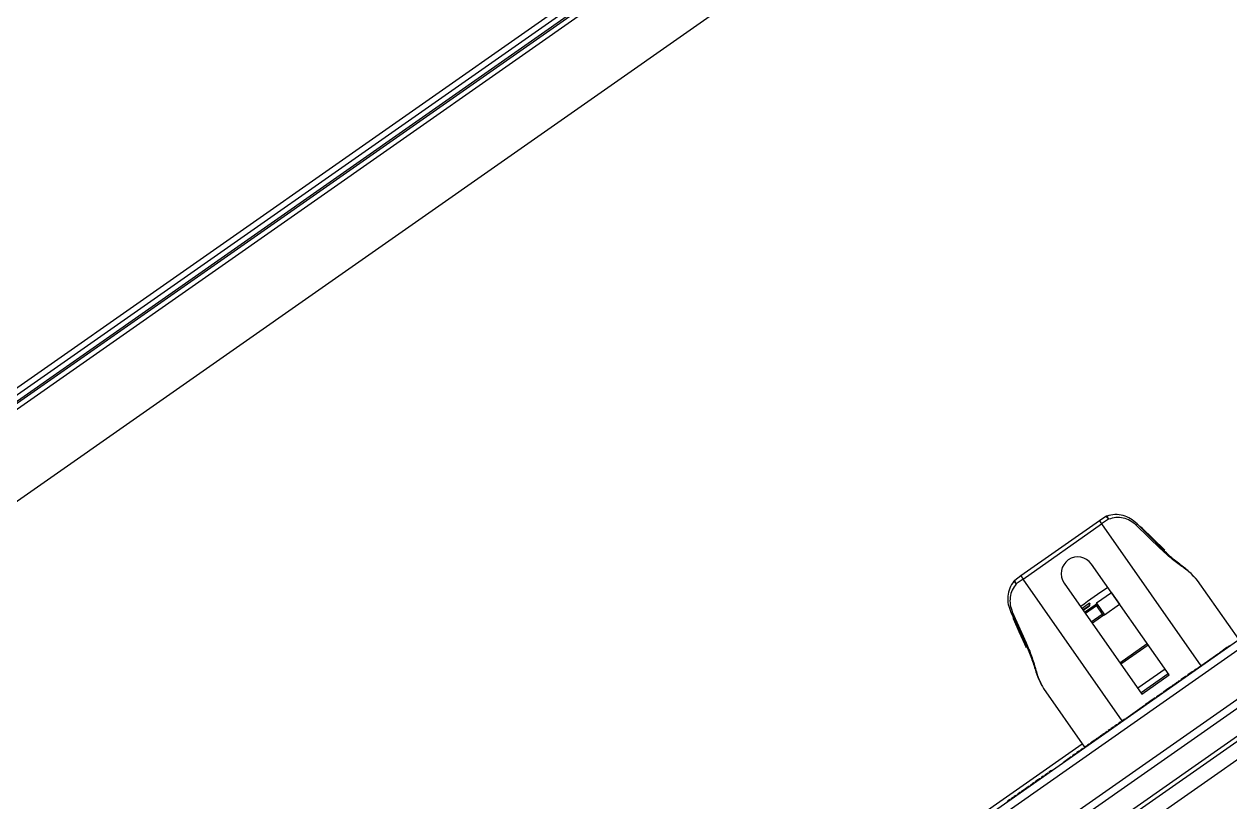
# Model space of a CAD drawing. Header units: millimetres. Extents: x 152904052 to 153933663, y 538271515 to 539240469.
# Drawn here: x 153452301.2 to 153452628, y 538570578.3 to 538570789.1 of the extents above; entities that cross this region are included whole.
import ezdxf

# ---------------------------------------------------------------- set-up
doc = ezdxf.new("R2010")
doc.units = ezdxf.units.MM
doc.layers.add('POWR', color=5, linetype='Continuous')

msp = doc.modelspace()

# ---------------------------------------------------------------- linework, layer by layer
at = {"layer": 'POWR', "color": 7}
for p, q in [((153452745.21, 538571002.75), (153451844.14, 538570371.82)), ((153452746.13, 538571001.44), (153451845.06, 538570370.51)), ((153452744.31, 538570998.46), (153451848.48, 538570371.2)), ((153451858.46, 538570377.69), (153452734.95, 538570991.42)), ((153451860.27, 538570377.38), (153452734.63, 538570989.61)), ((153452735.99, 538570965.53), (153451882.43, 538570367.86)), ((153451988.82, 538570170.43), (153452884.97, 538570797.92)), ((153451989.33, 538570173.36), (153452882.04, 538570798.44)), ((153452889, 538570787.44), (153451997.29, 538570163.06)), ((153452890.15, 538570785.8), (153451998.43, 538570161.42)), ((153452878.56, 538570768.72), (153451117.39, 538569535.53)), ((153452880.91, 538570765.36), (153451119.74, 538569532.17)), ((153452023.91, 538570171.75), (153452873.78, 538570766.83)), ((153452592.64, 538570654.39), (153452571.34, 538570639.48)), ((153452571.91, 538570638.66), (153452593.21, 538570653.57)), ((153452594.34, 538570655.58), (153452592.64, 538570654.39)), ((153452592.64, 538570654.39), (153452593.21, 538570653.57)), ((153452595.06, 538570654.87), (153452593.21, 538570653.57)), ((153452593.21, 538570653.57), (153452620.11, 538570615.15)), ((153452609.18, 538570646.87), (153452602.6, 538570653.27)), ((153452609.3, 538570647.13), (153452602.8, 538570653.65)), ((153452604.16, 538570652.42), (153452603.59, 538570652.86)), ((153452607.1, 538570649.66), (153452604.16, 538570652.42)), ((153452610.35, 538570646.44), (153452607.1, 538570649.66)), ((153452611.49, 538570612.66), (153452590.44, 538570642.72)), ((153452571.34, 538570639.48), (153452569.64, 538570638.29)), ((153452571.91, 538570638.66), (153452570.07, 538570637.37)), ((153452571.34, 538570639.48), (153452571.91, 538570638.66)), ((153452598.81, 538570600.24), (153452571.91, 538570638.66)), ((153452583.06, 538570637.56), (153452604.11, 538570607.49)), ((153452618.03, 538570639.5), (153452619.06, 538570638.37)), ((153452630.35, 538570622.32), (153452619.22, 538570638.22)), ((153452595.88, 538570634.93), (153452591.8, 538570632.07)), ((153452595.88, 538570634.93), (153452598.05, 538570631.82)), ((153452589.94, 538570632.07), (153452587.9, 538570630.64)), ((153452588.15, 538570630.29), (153452589.81, 538570631.45)), ((153452588.21, 538570630.2), (153452589.87, 538570631.36)), ((153452588.58, 538570629.68), (153452591.68, 538570631.84)), ((153452591.83, 538570631.35), (153452588.86, 538570629.27)), ((153452589.87, 538570631.36), (153452589.81, 538570631.45)), ((153452590, 538570631.99), (153452589.94, 538570632.07)), ((153452591.8, 538570632.07), (153452593.98, 538570628.96)), ((153452591.83, 538570631.35), (153452593.37, 538570629.15)), ((153452593.98, 538570628.96), (153452598.05, 538570631.82)), ((153452598.05, 538570631.82), (153452598.06, 538570631.82)), ((153452568.56, 538570629.68), (153452572.47, 538570621.33)), ((153452568.99, 538570629.73), (153452572.75, 538570621.36)), ((153452569.1, 538570628.54), (153452569.26, 538570627.98)), ((153452569.26, 538570627.98), (153452570.85, 538570624.27)), ((153452590.41, 538570627.07), (153452593.37, 538570629.15)), ((153452593.82, 538570628.85), (153452590.69, 538570626.66)), ((153452593.82, 538570628.85), (153452593.98, 538570628.96)), ((153452570.85, 538570624.27), (153452572.76, 538570620.12)), ((153452598.17, 538570615.98), (153452605.54, 538570621.14)), ((153452605.81, 538570620.76), (153452598.44, 538570615.6)), ((153452619.42, 538570614.67), (153452624.99, 538570618.57)), ((153452610.4, 538570614.21), (153452603.02, 538570609.05)), ((153452619.28, 538570614.57), (153452619.34, 538570614.49)), ((153452611.26, 538570612.98), (153452603.88, 538570607.82)), ((153452604.11, 538570607.49), (153452611.49, 538570612.66)), ((153452614.41, 538570611.16), (153452614.47, 538570611.08)), ((153452616.24, 538570612.44), (153452616.29, 538570612.36)), ((153452577.45, 538570608.96), (153452588.57, 538570593.07)), ((153452609.86, 538570607.98), (153452609.92, 538570607.9)), ((153452612.14, 538570609.57), (153452612.19, 538570609.49)), ((153452599.72, 538570600.88), (153452604.85, 538570604.47)), ((153452604.99, 538570604.57), (153452605.05, 538570604.49)), ((153452594.71, 538570597.37), (153452594.76, 538570597.28)), ((153452596.4, 538570598.55), (153452596.46, 538570598.47)), ((153452597.37, 538570599.23), (153452597.43, 538570599.15)), ((153452526.15, 538570550.77), (153452587.91, 538570594.02)), ((153452590.16, 538570594.18), (153452590.22, 538570594.1)), ((153452592.43, 538570595.77), (153452592.49, 538570595.69)), ((153452585.29, 538570590.77), (153452585.35, 538570590.69)), ((153452586.39, 538570591.54), (153452586.45, 538570591.46)), ((153452587.5, 538570592.32), (153452587.55, 538570592.24)), ((153452588.46, 538570592.99), (153452588.52, 538570592.91)), ((153452582.95, 538570589.13), (153452584.96, 538570590.54)), ((153452582.95, 538570589.13), (153452583, 538570589.05)), ((153452576.51, 538570584.63), (153452576.57, 538570584.55)), ((153452577.48, 538570585.3), (153452577.54, 538570585.22)), ((153452578.59, 538570586.08), (153452578.64, 538570586)), ((153452571.49, 538570581.11), (153452571.55, 538570581.03)), ((153452572.55, 538570581.85), (153452572.6, 538570581.77)), ((153452573.6, 538570582.59), (153452573.66, 538570582.51)), ((153452574.82, 538570583.44), (153452574.88, 538570583.36)), ((153452567.61, 538570578.39), (153452567.67, 538570578.31))]:
    msp.add_line(p, q, dxfattribs=at)
at = {"layer": 'POWR', "color": 7, "flags": 128}
for points in [[(153452602.6, 538570653.27), (153452602.73, 538570653.45), (153452602.79, 538570653.58), (153452602.8, 538570653.65), (153452602.8, 538570653.65)], [(153452606.85, 538570649.6), (153452606.98, 538570649.66), (153452607.07, 538570649.67), (153452607.1, 538570649.66)], [(153452610.34, 538570646.44), (153452610.31, 538570646.46), (153452610.21, 538570646.44), (153452610.11, 538570646.39)], [(153452568.56, 538570629.68), (153452568.56, 538570629.68), (153452568.63, 538570629.66), (153452568.77, 538570629.67), (153452568.99, 538570629.73)], [(153452570.85, 538570624.27), (153452570.84, 538570624.3), (153452570.88, 538570624.38), (153452570.98, 538570624.48)], [(153452572.76, 538570620.12), (153452572.75, 538570620.16), (153452572.8, 538570620.25), (153452572.88, 538570620.32)]]:
    msp.add_lwpolyline(points, dxfattribs=at)
at = {"layer": 'POWR', "color": 7}
for centre, radius, start, end in [((153452594.91, 538570654.76), 1, 108.7393, 125), ((153452593.67, 538570654.19), 1.54, 25.9671, 64.48), ((153452608.98, 538570647.13), 0.324, 307.8124, 0.518), ((153452586.75, 538570640.14), 4.5, 35, 215), ((153452570.21, 538570637.47), 1, 125, 141.2293), ((153452571.17, 538570638.44), 1.54, 185.5199, 224.0329), ((153452649.1, 538570551.1), 101, 122.4464, 127.5536), ((153452595.78, 538570630.52), 6.04, 165.1115, 171.1507), ((153452595.84, 538570630.44), 6.04, 165.14, 171.1799), ((153452607.91, 538570623.02), 18.47, 150.6566, 151.4769), ((153452572.58, 538570621.64), 0.323, 249.3924, 302.2319)]:
    msp.add_arc(centre, radius, start, end, dxfattribs=at)
for points, knots in [([(153452602.8, 538570653.65), (153452602.23, 538570654.12), (153452601.08, 538570655.08), (153452599.04, 538570655.95), (153452596.81, 538570656.27), (153452595.33, 538570655.89), (153452594.59, 538570655.71)], [0, 0, 0, 0, 0.244116, 0.493697, 0.74711, 1, 1, 1, 1]), ([(153452594.59, 538570655.71), (153452594.6, 538570655.71), (153452594.61, 538570655.71), (153452594.65, 538570655.69), (153452594.72, 538570655.61), (153452594.83, 538570655.41), (153452594.95, 538570655.16), (153452595.02, 538570654.96), (153452595.06, 538570654.87)], [0, 0, 0, 0, 0.095788, 0.16741, 0.384387, 0.583702, 0.797244, 1, 1, 1, 1]), ([(153452602.6, 538570653.27), (153452602.06, 538570653.7), (153452600.97, 538570654.56), (153452599.08, 538570655.26), (153452597.06, 538570655.43), (153452595.73, 538570655.05), (153452595.06, 538570654.87)], [0, 0, 0, 0, 0.251041, 0.499952, 0.749046, 1, 1, 1, 1]), ([(153452619.22, 538570638.22), (153452618.68, 538570638.84), (153452617.59, 538570640.09), (153452614.99, 538570642.06), (153452612.06, 538570644.17), (153452610.14, 538570645.97), (153452609.18, 538570646.87)], [0, 0, 0, 0, 0.250334, 0.499658, 0.749382, 1, 1, 1, 1]), ([(153452618.23, 538570639.26), (153452617.96, 538570639.58), (153452617.16, 538570640.51), (153452615.05, 538570642.16), (153452612.22, 538570644.33), (153452610.29, 538570646.18), (153452609.3, 538570647.13)], [0, 0, 0, 0, 0.136925, 0.411253, 0.697854, 1, 1, 1, 1]), ([(153452569.44, 538570638.1), (153452569.01, 538570637.46), (153452568.16, 538570636.19), (153452567.69, 538570634), (153452567.8, 538570631.79), (153452568.31, 538570630.38), (153452568.56, 538570629.68)], [0, 0, 0, 0, 0.253049, 0.505786, 0.755206, 1, 1, 1, 1]), ([(153452570.07, 538570637.37), (153452569.66, 538570636.8), (153452568.86, 538570635.68), (153452568.33, 538570633.73), (153452568.33, 538570631.71), (153452568.77, 538570630.39), (153452568.99, 538570629.73)], [0, 0, 0, 0, 0.250258, 0.499045, 0.748633, 1, 1, 1, 1]), ([(153452570.07, 538570637.37), (153452569.99, 538570637.43), (153452569.83, 538570637.57), (153452569.63, 538570637.77), (153452569.49, 538570637.93), (153452569.43, 538570638.03), (153452569.42, 538570638.08), (153452569.43, 538570638.09), (153452569.44, 538570638.1)], [0, 0, 0, 0, 0.202775, 0.416337, 0.615691, 0.832668, 0.904295, 1, 1, 1, 1]), ([(153452591.68, 538570631.84), (153452591.67, 538570631.82), (153452591.65, 538570631.76), (153452591.68, 538570631.64), (153452591.74, 538570631.49), (153452591.8, 538570631.4), (153452591.83, 538570631.35)], [0, 0, 0, 0, 0.258878, 0.5197, 0.769477, 1, 1, 1, 1]), ([(153452593.37, 538570629.15), (153452593.4, 538570629.1), (153452593.47, 538570629.02), (153452593.57, 538570628.92), (153452593.68, 538570628.85), (153452593.76, 538570628.83), (153452593.8, 538570628.84), (153452593.82, 538570628.85)], [0, 0, 0, 0, 0.199084, 0.398243, 0.602154, 0.81712, 1, 1, 1, 1]), ([(153452572.47, 538570621.33), (153452573.01, 538570620.1), (153452574.08, 538570617.67), (153452575.15, 538570614.27), (153452575.99, 538570611.7), (153452576.6, 538570610.61), (153452576.81, 538570610.25)], [0, 0, 0, 0, 0.296401, 0.584906, 0.860456, 1, 1, 1, 1]), ([(153452572.75, 538570621.36), (153452573.27, 538570620.15), (153452574.3, 538570617.73), (153452575.29, 538570614.26), (153452576.24, 538570611.14), (153452577.04, 538570609.69), (153452577.45, 538570608.96)], [0, 0, 0, 0, 0.250492, 0.499894, 0.749533, 1, 1, 1, 1]), ([(153452627.82, 538570620.55), (153452627.59, 538570620.39), (153452626.8, 538570619.84), (153452625.83, 538570619.16), (153452625.14, 538570618.67), (153452625.14, 538570618.68), (153452625.14, 538570618.68)], [0, 0, 0, 0, 0.127386, 0.442572, 0.778727, 1, 1, 1, 1]), ([(153452619.28, 538570614.57), (153452619.22, 538570614.53), (153452619.09, 538570614.44), (153452618.11, 538570613.75), (153452617.25, 538570613.15), (153452616.58, 538570612.68), (153452616.52, 538570612.64)], [0, 0, 0, 0, 0.320732, 0.643848, 0.967889, 1, 1, 1, 1]), ([(153452614.41, 538570611.16), (153452614.36, 538570611.13), (153452614.27, 538570611.06), (153452613.68, 538570610.65), (153452612.96, 538570610.14), (153452612.41, 538570609.76), (153452612.14, 538570609.57)], [0, 0, 0, 0, 0.280617, 0.564085, 0.784519, 1, 1, 1, 1]), ([(153452616.24, 538570612.44), (153452616.14, 538570612.38), (153452615.96, 538570612.25), (153452615.25, 538570611.75), (153452614.72, 538570611.38), (153452614.7, 538570611.36)], [0, 0, 0, 0, 0.488031, 0.980841, 1, 1, 1, 1]), ([(153452609.58, 538570607.78), (153452609.37, 538570607.63), (153452608.79, 538570607.23), (153452608.17, 538570606.79), (153452608.08, 538570606.73), (153452608.04, 538570606.7)], [0, 0, 0, 0, 0.208809, 0.582111, 1, 1, 1, 1]), ([(153452612.14, 538570609.57), (153452611.91, 538570609.41), (153452611.48, 538570609.11), (153452610.86, 538570608.68), (153452610.33, 538570608.3), (153452609.93, 538570608.03), (153452609.89, 538570608), (153452609.86, 538570607.98)], [0, 0, 0, 0, 0.197776, 0.377561, 0.551236, 0.763085, 1, 1, 1, 1]), ([(153452607.75, 538570606.5), (153452607.36, 538570606.23), (153452606.33, 538570605.5), (153452605.22, 538570604.73), (153452605.07, 538570604.62), (153452604.99, 538570604.57)], [0, 0, 0, 0, 0.220418, 0.587952, 1, 1, 1, 1]), ([(153452599.58, 538570600.78), (153452599.53, 538570600.74), (153452599.46, 538570600.69), (153452598.94, 538570600.33), (153452598.76, 538570600.2)], [0, 0, 0, 0, 0.6377227, 1, 1, 1, 1]), ([(153452594.71, 538570597.37), (153452594.66, 538570597.33), (153452594.56, 538570597.27), (153452593.97, 538570596.85), (153452593.25, 538570596.35), (153452592.7, 538570595.96), (153452592.43, 538570595.77)], [0, 0, 0, 0, 0.278741, 0.563046, 0.784518, 1, 1, 1, 1]), ([(153452596.4, 538570598.55), (153452596.33, 538570598.5), (153452596.17, 538570598.39), (153452595.39, 538570597.84), (153452594.99, 538570597.57)], [0, 0, 0, 0, 0.500808, 1, 1, 1, 1]), ([(153452597.37, 538570599.23), (153452597.32, 538570599.2), (153452597.27, 538570599.16), (153452596.76, 538570598.8), (153452596.69, 538570598.75)], [0, 0, 0, 0, 0.8657195, 1, 1, 1, 1]), ([(153452598.47, 538570600), (153452598.43, 538570599.97), (153452598.35, 538570599.92), (153452597.86, 538570599.58), (153452597.66, 538570599.43)], [0, 0, 0, 0, 0.5752, 1, 1, 1, 1]), ([(153452592.43, 538570595.77), (153452592.21, 538570595.62), (153452591.78, 538570595.32), (153452591.16, 538570594.88), (153452590.62, 538570594.51), (153452590.23, 538570594.23), (153452590.18, 538570594.2), (153452590.16, 538570594.18)], [0, 0, 0, 0, 0.200326, 0.380186, 0.552394, 0.762539, 1, 1, 1, 1]), ([(153452586.11, 538570591.34), (153452585.97, 538570591.25), (153452585.35, 538570590.81), (153452585.31, 538570590.79), (153452585.29, 538570590.77)], [0, 0, 0, 0, 0.216364, 1, 1, 1, 1]), ([(153452587.21, 538570592.12), (153452587.05, 538570592), (153452586.46, 538570591.59), (153452586.42, 538570591.56), (153452586.39, 538570591.54)], [0, 0, 0, 0, 0.278107, 1, 1, 1, 1]), ([(153452588.18, 538570592.79), (153452588.04, 538570592.7), (153452587.55, 538570592.36), (153452587.52, 538570592.33), (153452587.5, 538570592.32)], [0, 0, 0, 0, 0.285051, 1, 1, 1, 1]), ([(153452589.87, 538570593.98), (153452589.7, 538570593.86), (153452589.17, 538570593.49), (153452588.59, 538570593.08), (153452588.51, 538570593.03), (153452588.46, 538570592.99)], [0, 0, 0, 0, 0.183834, 0.566866, 1, 1, 1, 1]), ([(153452576.51, 538570584.63), (153452576.44, 538570584.57), (153452576.28, 538570584.47), (153452575.5, 538570583.92), (153452575.11, 538570583.64)], [0, 0, 0, 0, 0.498681, 1, 1, 1, 1]), ([(153452577.48, 538570585.3), (153452577.43, 538570585.27), (153452577.38, 538570585.23), (153452576.87, 538570584.88), (153452576.8, 538570584.83)], [0, 0, 0, 0, 0.864861, 1, 1, 1, 1]), ([(153452578.59, 538570586.08), (153452578.54, 538570586.05), (153452578.46, 538570585.99), (153452577.98, 538570585.65), (153452577.77, 538570585.51)], [0, 0, 0, 0, 0.573497, 1, 1, 1, 1]), ([(153452579.69, 538570586.85), (153452579.64, 538570586.82), (153452579.57, 538570586.76), (153452579.06, 538570586.41), (153452578.87, 538570586.28)], [0, 0, 0, 0, 0.636046, 1, 1, 1, 1]), ([(153452572.55, 538570581.85), (153452572.44, 538570581.78), (153452572.25, 538570581.64), (153452571.95, 538570581.43), (153452571.71, 538570581.26), (153452571.52, 538570581.13), (153452571.5, 538570581.12), (153452571.49, 538570581.11)], [0, 0, 0, 0, 0.202461, 0.382409, 0.553418, 0.762152, 1, 1, 1, 1]), ([(153452573.6, 538570582.59), (153452573.58, 538570582.57), (153452573.54, 538570582.54), (153452573.26, 538570582.35), (153452572.93, 538570582.12), (153452572.67, 538570581.94), (153452572.55, 538570581.85)], [0, 0, 0, 0, 0.277096, 0.562127, 0.784508, 1, 1, 1, 1]), ([(153452574.82, 538570583.44), (153452574.77, 538570583.4), (153452574.66, 538570583.33), (153452574.25, 538570583.04), (153452573.93, 538570582.81), (153452573.89, 538570582.79)], [0, 0, 0, 0, 0.4628822, 0.9389635, 1, 1, 1, 1]), ([(153452568.29, 538570578.87), (153452568.15, 538570578.77), (153452567.67, 538570578.43), (153452567.63, 538570578.41), (153452567.61, 538570578.39)], [0, 0, 0, 0, 0.283268, 1, 1, 1, 1]), ([(153452569.99, 538570580.06), (153452569.81, 538570579.94), (153452569.29, 538570579.57), (153452568.7, 538570579.16), (153452568.62, 538570579.1), (153452568.58, 538570579.07)], [0, 0, 0, 0, 0.18313, 0.564678, 1, 1, 1, 1]), ([(153452571.2, 538570580.91), (153452571.06, 538570580.81), (153452570.71, 538570580.56), (153452570.34, 538570580.31), (153452570.3, 538570580.27), (153452570.27, 538570580.26)], [0, 0, 0, 0, 0.243406, 0.596918, 1, 1, 1, 1])]:
    msp.add_open_spline(points, degree=3, knots=knots, dxfattribs=at)

doc.saveas('drawing.dxf')
